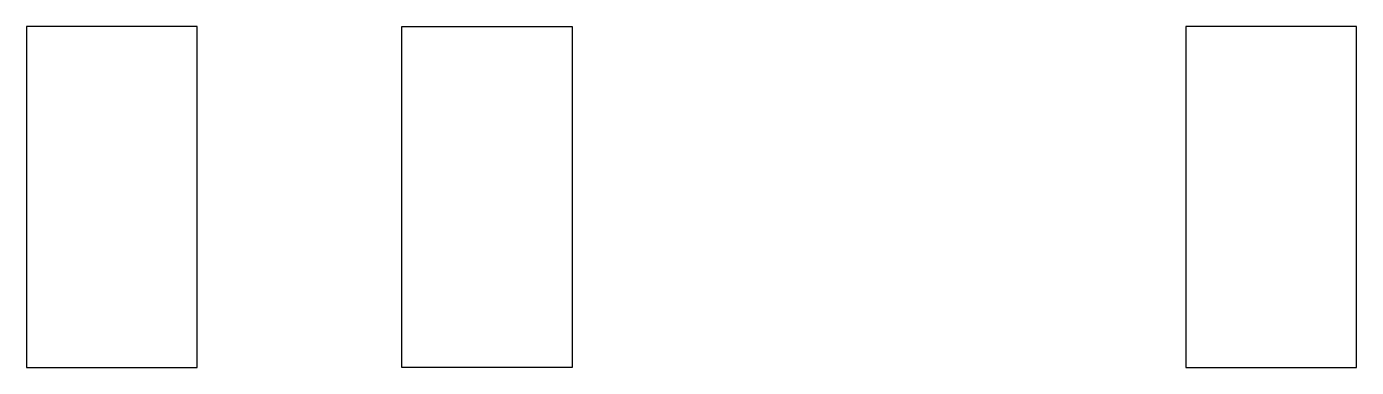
# Model space of a CAD drawing. Header units: millimetres. Extents: x 1913 to 9713, y -2095 to -95.
import ezdxf

# ---------------------------------------------------------------- set-up
doc = ezdxf.new("R2010")
doc.units = ezdxf.units.MM
doc.layers.add('bed', color=40, linetype='Continuous')

msp = doc.modelspace()

# ---------------------------------------------------------------- linework, layer by layer
at = {"layer": 'bed'}
for points in [[(2913.1, -95.3), (1913.1, -95.3), (1913.1, -2095.3), (2913.1, -2095.3)], [(4113.1, -95.3), (5113.1, -95.3), (5113.1, -2095.3), (4113.1, -2095.3)], [(9713.1, -95.3), (8713.1, -95.3), (8713.1, -2095.3), (9713.1, -2095.3)]]:
    msp.add_lwpolyline(points, close=True, dxfattribs=at)

doc.saveas('drawing.dxf')
